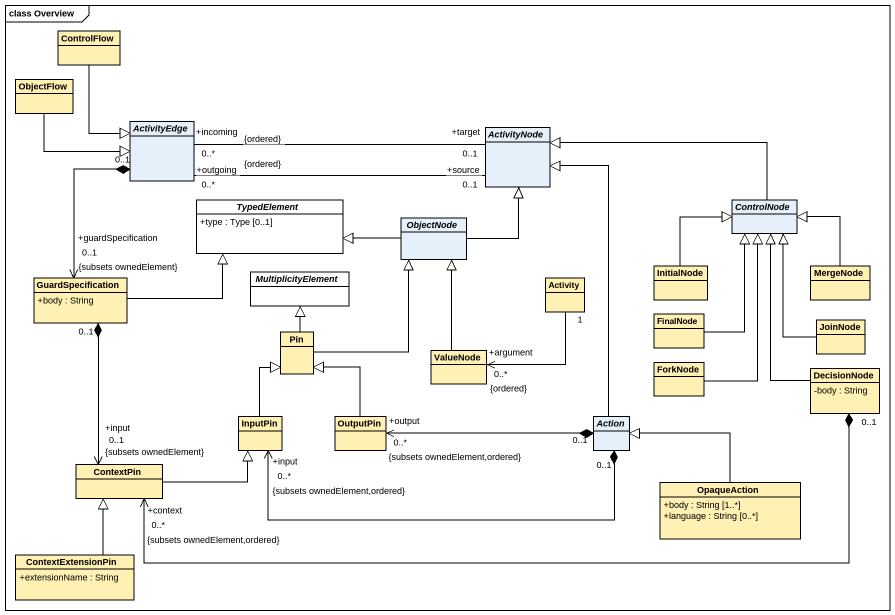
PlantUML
@startuml
mainframe class Overview
hide circle
hide empty members
skinparam classAttributeIconSize 0
class ControlFlow #FFF0B4
class ObjectFlow #FFF0B4
abstract class ActivityEdge
abstract class ActivityNode
abstract class TypedElement #FFFFFF {
  +type : Type [0..1]
}
abstract class ObjectNode
abstract class ControlNode
class GuardSpecification #FFF0B4 {
  +body : String
}
abstract class MultiplicityElement #FFFFFF
class Activity #FFF0B4
class InitialNode #FFF0B4
class MergeNode #FFF0B4
class Pin #FFF0B4
class FinalNode #FFF0B4
class JoinNode #FFF0B4
class ValueNode #FFF0B4
class ForkNode #FFF0B4
class DecisionNode #FFF0B4 {
  -body : String
}
class InputPin #FFF0B4
class OutputPin #FFF0B4
abstract class "Action" as Action_
class ContextPin #FFF0B4
class OpaqueAction #FFF0B4 {
  +body : String [1..*]
  +language : String [0..*]
}
class ContextExtensionPin #FFF0B4 {
  +extensionName : String
}
ControlFlow --|> ActivityEdge
ObjectFlow -right-|> ActivityEdge
ActivityEdge "+incoming\n0..*\n{ordered}" -right- "+target\n0..1" ActivityNode
ActivityEdge "+outgoing\n0..*\n{ordered}" -right- "+source\n0..1" ActivityNode
ActivityEdge "0..1" *--> "+guardSpecification\n0..1\n{subsets ownedElement}" GuardSpecification
ObjectNode -up-|> ActivityNode
ObjectNode -left-|> TypedElement
ControlNode -left-|> ActivityNode
GuardSpecification -right-|> TypedElement
GuardSpecification "0..1" *--> "+input\n0..1\n{subsets ownedElement}" ContextPin
Activity "1" --> "+argument\n0..*\n{ordered}" ValueNode
InitialNode -up-|> ControlNode
MergeNode -up-|> ControlNode
Pin -up-|> ObjectNode
Pin -up-|> MultiplicityElement
FinalNode -up-|> ControlNode
JoinNode -up-|> ControlNode
ValueNode -up-|> ObjectNode
ForkNode -up-|> ControlNode
DecisionNode -up-|> ControlNode
DecisionNode "0..1" *-left-> "+context\n0..*\n{subsets ownedElement,ordered}" ContextPin
InputPin -up-|> Pin
InputPin -up-|> Pin
OutputPin -up-|> Pin
Action_ -up-|> ActivityNode
Action_ "0..1" *-left-> "+input\n0..*\n{subsets ownedElement,ordered}" InputPin
Action_ "0..1" *-left-> "+output\n0..*\n{subsets ownedElement,ordered}" OutputPin
ContextPin -right-|> InputPin
ContextPin -right-|> InputPin
OpaqueAction -up-|> Action_
ContextExtensionPin -up-|> ContextPin
@enduml
